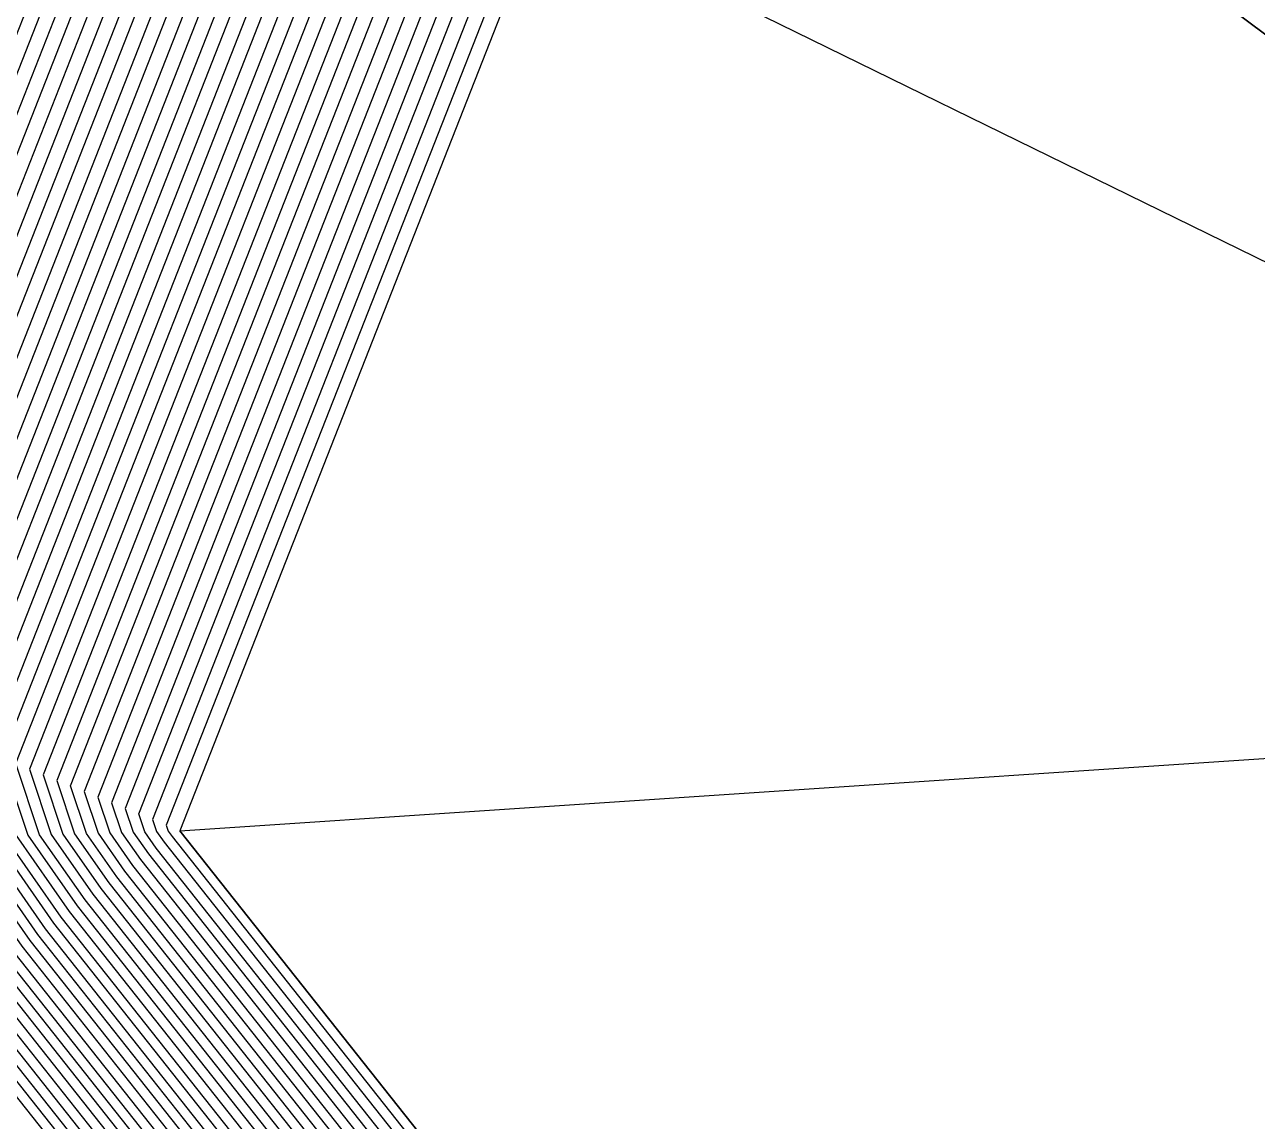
# Model space of a CAD drawing. Extents: x 7084 to 11035, y 13750 to 16729.
# Drawn here: x 8869.6 to 8955.5, y 14878.7 to 14955.1 of the extents above; entities that cross this region are included whole.
import ezdxf

# ---------------------------------------------------------------- set-up
doc = ezdxf.new("R2010")
doc.units = 0
doc.layers.add('Default', color=7, linetype='Continuous')

msp = doc.modelspace()

# ---------------------------------------------------------------- linework, layer by layer
at = {"layer": 'Default'}
for points in [[(8876.623, 14900.47), (8877.174, 14898.816), (8878.231, 14897.3), (8921.013, 14843.259), (8923.219, 14841.789), (8925.333, 14841.926), (9017.652, 14904.974), (9019.812, 14906.214), (9184.185, 14976.017), (9185.977, 14975.971), (9244.521, 14924.182), (9246.267, 14923.447), (9247.37, 14923.401), (9296.907, 14979.693), (9299.205, 14980.29), (9300.951, 14981.715), (9301.87, 14982.864), (9302.881, 14984.931), (9251.092, 15214.603), (9252.517, 15217.728), (9251.873, 15221.037), (9249.576, 15223.105), (9244.245, 15222.645), (9113.647, 15303.706)], [(9186.023, 14979.325), (9245.762, 14926.48), (9296.31, 14983.921), (9186.023, 14979.325), (9032.081, 15025.278), (8871.247, 15183.815), (8841.377, 15075.826), (8905.711, 14963.242), (8841.377, 15075.826), (9032.081, 15025.278), (9186.023, 14979.325), (9018.295, 14908.099), (8905.711, 14963.242), (8910.306, 14988.516), (8841.377, 15075.826), (9032.081, 15025.278), (8871.247, 15183.815), (9094.118, 15087.314), (9110.201, 15300.995)], [(8930.376, 15272.021), (8859.655, 15203.265), (8857.587, 15197.475), (8856.254, 15193.477), (8854.256, 15182.816), (8852.923, 15178.818), (8827.385, 15086.487), (8823.054, 15077.492), (8819.389, 15069.163), (8819.389, 15061.5), (8874.394, 14965.241), (8852.785, 14910.235), (8856.783, 14898.242), (8864.446, 14887.247), (8901.771, 14840.1), (8917.762, 14829.439)], [(8934.443, 15270.679), (8861.654, 15199.911), (8859.942, 15195.119), (8858.839, 15191.811), (8857.185, 15182.988), (8856.082, 15179.679), (8829.797, 15084.649), (8826.213, 15077.205), (8823.18, 15070.312), (8823.18, 15063.97), (8879.794, 14964.896), (8857.553, 14908.282), (8860.861, 14898.356), (8867.203, 14889.258), (8905.619, 14840.732)], [(9175.454, 14960.301), (9027.015, 14897.265), (9014.596, 14890.131), (8931.226, 14833.195), (8919.072, 14832.403), (8906.389, 14840.858), (8867.754, 14889.66), (8861.677, 14898.379), (8858.506, 14907.892), (8880.874, 14964.827), (8823.938, 15064.464), (8823.938, 15070.542), (8826.845, 15077.147), (8830.28, 15084.281), (8856.714, 15179.852), (8857.771, 15183.022), (8859.356, 15191.478), (8860.413, 15194.648), (8862.053, 15199.241), (8935.256, 15270.41)], [(8936.069, 15270.141), (8862.453, 15198.57), (8860.884, 15194.177), (8859.873, 15191.145), (8858.357, 15183.057), (8857.346, 15180.024), (8830.762, 15083.914), (8827.477, 15077.09), (8824.696, 15070.771), (8824.696, 15064.958), (8881.954, 14964.758), (8859.46, 14907.501), (8862.493, 14898.402), (8868.306, 14890.062), (8907.159, 14840.984), (8919.29, 14832.897), (8930.916, 14833.655), (9014.757, 14890.912), (9026.636, 14897.736), (9175.913, 14961.128), (9185.77, 14960.875)], [(9185.782, 14961.714), (9176.373, 14961.955), (9026.257, 14898.207), (9014.918, 14891.693), (8930.606, 14834.115), (8919.508, 14833.391), (8907.928, 14841.111), (8868.857, 14890.464), (8863.308, 14898.425), (8860.413, 14907.11), (8883.033, 14964.689), (8825.455, 15065.452), (8825.455, 15071.001), (8828.108, 15077.032), (8831.245, 15083.546), (8857.978, 15180.196), (8858.943, 15183.091), (8860.39, 15190.811), (8861.355, 15193.706), (8862.853, 15197.899), (8936.883, 15269.873)], [(9180.509, 14969.4), (9022.845, 14902.446), (9016.365, 14898.724), (8927.814, 14838.25), (8921.473, 14837.837), (8914.856, 14842.248), (8873.82, 14894.083), (8870.649, 14898.632), (8868.995, 14903.595), (8892.752, 14964.069), (8832.279, 15069.898), (8832.279, 15073.069), (8833.795, 15076.515), (8835.587, 15080.238), (8863.664, 15181.747), (8864.216, 15183.402), (8865.043, 15187.813), (8865.594, 15189.467), (8866.45, 15191.863), (8944.202, 15267.456)], [(8946.642, 15266.65), (8867.649, 15189.851), (8867.007, 15188.054), (8866.594, 15186.814), (8865.974, 15183.505), (8865.56, 15182.264), (8837.035, 15079.135), (8835.691, 15076.343), (8834.553, 15073.758), (8834.553, 15071.38), (8895.992, 14963.862), (8871.855, 14902.423)], [(8917.935, 14842.754), (8876.026, 14895.691), (8873.912, 14898.724), (8872.809, 14902.033), (8897.072, 14963.793), (8835.312, 15071.874), (8835.312, 15073.988), (8836.322, 15076.286), (8837.517, 15078.767), (8866.192, 15182.437), (8866.559, 15183.539), (8867.111, 15186.48), (8867.478, 15187.583), (8868.049, 15189.18), (8947.455, 15266.381)], [(8948.269, 15266.113), (8868.449, 15188.51), (8867.949, 15187.112), (8867.628, 15186.147), (8867.145, 15183.574), (8866.824, 15182.609), (8838, 15078.399), (8836.954, 15076.228), (8836.07, 15074.218), (8836.07, 15072.368), (8898.152, 14963.724), (8873.762, 14901.642), (8874.727, 14898.747), (8876.577, 14896.093), (8918.704, 14842.88), (8922.564, 14840.307), (8926.263, 14840.548), (9017.17, 14902.63), (9020.949, 14904.801), (9182.806, 14973.535), (9185.943, 14973.455), (9243.59, 14922.459), (9246.646, 14921.172), (9248.576, 14921.092)], [(8949.895, 15265.575), (8869.248, 15187.168), (8868.892, 15186.17), (8868.662, 15185.481), (8868.317, 15183.643), (8868.087, 15182.953), (8838.965, 15077.664), (8838.218, 15076.113), (8837.586, 15074.677), (8837.586, 15073.356), (8900.312, 14963.586), (8875.669, 14900.861), (8876.359, 14898.793), (8877.68, 14896.897), (8920.244, 14843.133), (8923.001, 14841.295), (8925.643, 14841.467), (9017.491, 14904.193)], [(8950.708, 15265.307), (8869.648, 15186.498), (8869.363, 15185.699), (8869.179, 15185.148), (8868.903, 15183.677), (8868.719, 15183.126), (8839.447, 15077.297), (8838.85, 15076.056), (8838.344, 15074.907), (8838.344, 15073.85), (8901.392, 14963.518), (8876.623, 14900.47)], [(8953.148, 15264.501), (8870.847, 15184.486), (8870.776, 15184.286), (8870.73, 15184.148), (8870.661, 15183.781), (8870.615, 15183.643), (8840.895, 15076.194), (8840.745, 15075.884), (8840.619, 15075.596), (8840.619, 15075.332), (8904.631, 14963.311), (8879.484, 14899.298), (8879.621, 14898.885), (8879.886, 14898.506), (8923.322, 14843.638), (8923.874, 14843.271)], [(8953.962, 15264.233), (8871.247, 15183.815), (9094.118, 15087.314), (9032.081, 15025.278), (8910.306, 14988.516), (9018.295, 14908.099), (8905.711, 14963.242), (8880.437, 14898.908), (9018.295, 14908.099), (9032.081, 15025.278), (9094.118, 15087.314), (8953.962, 15264.233)], [(9300.227, 15236.891), (9304.57, 15214.558), (9294.954, 15193.465), (9340.666, 14990.744), (9333.842, 14976.786), (9327.638, 14969.032), (9315.851, 14959.416), (9300.342, 14955.384), (9256.618, 14905.697), (9249.174, 14906.008), (9237.387, 14910.971), (9185.713, 14956.682), (9173.616, 14956.992), (9028.531, 14895.381), (9013.953, 14887.006), (8932.467, 14831.357), (8918.199, 14830.427), (8903.31, 14840.353), (8865.548, 14888.052), (8858.414, 14898.288), (8854.692, 14909.454), (8876.554, 14965.103), (8820.905, 15062.488)], [(8871.855, 14902.423), (8873.096, 14898.701), (8875.474, 14895.289), (8917.165, 14842.627), (8922.128, 14839.319), (8926.884, 14839.629), (9016.848, 14901.068), (9021.707, 14903.859), (9181.887, 14971.881), (9185.92, 14971.778), (9242.97, 14921.31), (9246.899, 14919.656), (9249.38, 14919.552), (9297.654, 14974.408), (9302.824, 14975.752), (9306.752, 14978.958), (9308.82, 14981.542), (9311.095, 14986.195), (9260.627, 15210.008), (9263.833, 15217.039), (9262.385, 15224.483), (9257.215, 15229.136)], [(8839.861, 15074.838), (8903.551, 14963.38), (8878.53, 14899.689), (8878.806, 14898.862), (8879.334, 14898.104), (8922.553, 14843.512), (8923.656, 14842.777), (8924.713, 14842.846), (9017.974, 14906.536), (9019.054, 14907.156), (9185.104, 14977.671), (9186, 14977.648), (9245.141, 14925.331), (9246.014, 14924.963), (9246.566, 14924.94), (9296.608, 14981.807), (9297.757, 14982.105), (9298.63, 14982.818), (9299.09, 14983.392), (9299.595, 14984.426), (9247.278, 15216.442)], [(9249.185, 15215.523), (9301.238, 14984.679), (9300.48, 14983.128), (9299.791, 14982.266), (9298.481, 14981.198), (9296.758, 14980.75), (9246.968, 14924.17), (9246.141, 14924.205), (9244.831, 14924.756), (9185.989, 14976.809), (9184.644, 14976.844), (9019.433, 14906.685), (9017.813, 14905.755), (8925.023, 14842.386), (8923.437, 14842.283), (8921.783, 14843.385), (8878.783, 14897.702), (8877.99, 14898.839), (8877.577, 14900.08), (8902.471, 14963.449), (8839.103, 15074.344)], [(8836.828, 15072.862), (8899.232, 14963.655), (8874.716, 14901.251), (8875.543, 14898.77), (8877.129, 14896.495), (8919.474, 14843.006), (8922.783, 14840.801), (8925.953, 14841.007), (9017.33, 14903.411), (9020.57, 14905.272), (9183.266, 14974.362), (9185.954, 14974.293), (9243.901, 14923.033), (9246.52, 14921.93), (9248.174, 14921.861), (9297.206, 14977.579), (9300.652, 14978.475), (9303.272, 14980.612), (9304.65, 14982.335), (9306.167, 14985.437), (9254.906, 15212.765)], [(8833.795, 15070.886), (8894.912, 14963.931), (8870.902, 14902.814), (8872.28, 14898.678), (8874.923, 14894.887), (8916.395, 14842.501), (8921.909, 14838.825), (8927.194, 14839.169), (9016.687, 14900.287), (9022.087, 14903.388), (9181.428, 14971.054), (9185.908, 14970.939), (9242.66, 14920.736), (9247.025, 14918.897), (9249.782, 14918.783), (9297.803, 14973.351), (9303.547, 14974.845), (9307.913, 14978.406), (9310.21, 14981.278), (9312.738, 14986.448), (9262.534, 15209.089)], [(8861.872, 15183.264), (8861.137, 15181.058), (8833.657, 15081.708), (8831.268, 15076.745), (8829.246, 15072.15), (8829.246, 15067.922), (8888.433, 14964.345), (8865.181, 14905.157), (8867.387, 14898.54), (8871.614, 14892.475), (8911.777, 14841.743), (8920.6, 14835.861), (8929.055, 14836.412), (9015.722, 14895.599), (9024.361, 14900.562), (9178.671, 14966.091), (9185.839, 14965.907), (9240.799, 14917.289), (9247.784, 14914.348), (9252.195, 14914.164), (9298.699, 14967.01), (9307.89, 14969.399), (9314.875, 14975.098)], [(8855.45, 15179.507), (8829.315, 15085.017), (8825.581, 15077.262), (8822.422, 15070.082), (8822.422, 15063.476), (8878.714, 14964.965), (8856.599, 14908.673), (8860.046, 14898.333), (8866.651, 14888.856), (8904.849, 14840.605), (8918.635, 14831.415), (8931.847, 14832.276), (9014.275, 14888.569), (9027.773, 14896.323), (9174.535, 14958.647), (9185.736, 14958.359), (9238.007, 14912.119), (9248.921, 14907.524), (9255.814, 14907.237), (9300.043, 14957.498), (9314.404, 14961.231)], [(8924.092, 14843.765), (9018.295, 14908.099), (8910.306, 14988.516), (8841.377, 15075.826)], [(8833.037, 15070.392), (8893.832, 14964), (8869.948, 14903.204), (8871.465, 14898.655), (8874.371, 14894.485), (8915.625, 14842.375), (8921.691, 14838.331), (8927.504, 14838.71), (9016.526, 14899.505), (9022.466, 14902.917), (9180.968, 14970.227), (9185.897, 14970.1), (9242.35, 14920.161), (9247.152, 14918.139), (9250.185, 14918.013), (9297.953, 14972.294), (9304.271, 14973.937), (9309.073, 14977.855), (9311.6, 14981.014)], [(8830.762, 15068.91), (8890.593, 14964.207), (8867.088, 14904.376), (8869.018, 14898.586), (8872.717, 14893.279), (8913.316, 14841.995), (8921.036, 14836.849), (8928.435, 14837.331), (9016.044, 14897.162), (9023.603, 14901.504), (9179.59, 14967.745), (9185.862, 14967.584), (9241.419, 14918.438), (9247.531, 14915.865), (9251.391, 14915.704), (9298.401, 14969.124), (9306.442, 14971.215), (9312.554, 14976.2)], [(8831.52, 15069.404), (8891.673, 14964.138), (8868.041, 14903.986), (8869.834, 14898.609), (8873.268, 14893.681), (8914.086, 14842.122), (8921.255, 14837.343), (8928.125, 14837.791), (9016.205, 14897.943), (9023.224, 14901.975), (9180.049, 14968.572), (9185.874, 14968.423), (9241.729, 14919.012), (9247.404, 14916.623), (9250.989, 14916.473), (9298.251, 14970.181), (9305.719, 14972.122)], [(9313.714, 14975.649), (9307.166, 14970.307), (9298.55, 14968.067), (9251.793, 14914.934), (9247.657, 14915.106), (9241.109, 14917.863), (9185.851, 14966.746), (9179.13, 14966.918), (9023.982, 14901.033), (9015.883, 14896.381), (8928.745, 14836.872), (8920.818, 14836.355), (8912.547, 14841.869), (8872.166, 14892.877), (8868.202, 14898.563), (8866.134, 14904.767), (8889.513, 14964.276), (8830.004, 15068.416)], [(8827.729, 15066.934), (8886.273, 14964.483), (8863.274, 14905.939), (8865.755, 14898.494), (8870.511, 14891.67), (8910.237, 14841.49), (8920.163, 14834.873), (8929.675, 14835.493), (9015.4, 14894.037), (9025.119, 14899.62), (9177.752, 14964.437), (9185.816, 14964.23), (9240.178, 14916.14), (9248.036, 14912.832), (9252.999, 14912.625), (9298.998, 14964.896), (9309.337, 14967.584), (9317.195, 14973.995)], [(9316.035, 14974.546), (9308.614, 14968.492), (9298.849, 14965.953), (9252.597, 14913.395), (9247.91, 14913.59), (9240.489, 14916.715), (9185.828, 14965.068), (9178.211, 14965.264), (9024.74, 14900.091), (9015.561, 14894.818), (8929.365, 14835.953), (8920.382, 14835.367), (8911.007, 14841.616), (8871.063, 14892.072), (8866.571, 14898.517), (8864.227, 14905.548), (8887.353, 14964.414), (8828.488, 15067.428)], [(8826.971, 15066.44), (8885.193, 14964.551), (8862.32, 14906.329), (8864.94, 14898.471), (8869.96, 14891.268), (8909.468, 14841.364), (8919.945, 14834.379), (8929.986, 14835.034), (9015.24, 14893.256), (9025.498, 14899.149), (9177.292, 14963.609), (9185.805, 14963.391), (9239.868, 14915.566), (9248.163, 14912.073), (9253.401, 14911.855), (9299.147, 14963.839)], [(8826.213, 15065.946), (8884.113, 14964.62), (8861.367, 14906.72), (8864.124, 14898.448), (8869.408, 14890.866), (8908.698, 14841.237), (8919.727, 14833.885), (8930.296, 14834.574), (9015.079, 14892.475), (9025.878, 14898.678), (9176.832, 14962.782), (9185.793, 14962.553), (9239.558, 14914.991), (9248.289, 14911.315), (9253.803, 14911.085), (9299.297, 14962.782), (9310.785, 14965.769), (9319.516, 14972.892)], [(8821.664, 15062.982), (8877.634, 14965.034), (8855.646, 14909.063), (8859.23, 14898.311), (8866.1, 14888.454), (8904.08, 14840.479), (8918.417, 14830.921), (8932.157, 14831.817), (9014.114, 14887.787), (9028.152, 14895.852), (9174.075, 14957.819), (9185.724, 14957.521), (9237.697, 14911.545), (9249.047, 14906.766), (9256.216, 14906.467), (9300.193, 14956.441), (9315.127, 14960.324)], [(9316.575, 14958.509), (9300.491, 14954.327), (9257.02, 14904.928), (9249.3, 14905.249), (9237.077, 14910.396), (9185.701, 14955.843), (9173.156, 14956.165), (9028.91, 14894.91), (9013.792, 14886.225), (8932.777, 14830.898), (8917.98, 14829.933), (8902.54, 14840.226), (8864.997, 14887.649), (8857.599, 14898.265), (8853.739, 14909.845), (8875.474, 14965.172), (8820.147, 15061.994)], [(8818.631, 15061.006), (8873.314, 14965.31), (8851.832, 14910.626), (8855.967, 14898.219), (8863.894, 14886.845), (8901.001, 14839.974), (8917.544, 14828.945), (8933.398, 14829.979), (9013.47, 14884.663), (9029.669, 14893.968), (9172.237, 14954.511), (9185.678, 14954.166), (9236.456, 14909.247), (9249.553, 14903.733), (9257.824, 14903.388), (9300.79, 14952.213), (9318.022, 14956.693)], [(8924.092, 14843.765), (8880.437, 14898.908), (9018.295, 14908.099)], [(8880.437, 14898.908), (8924.092, 14843.765)]]:
    msp.add_lwpolyline(points, dxfattribs=at)

doc.saveas('drawing.dxf')
